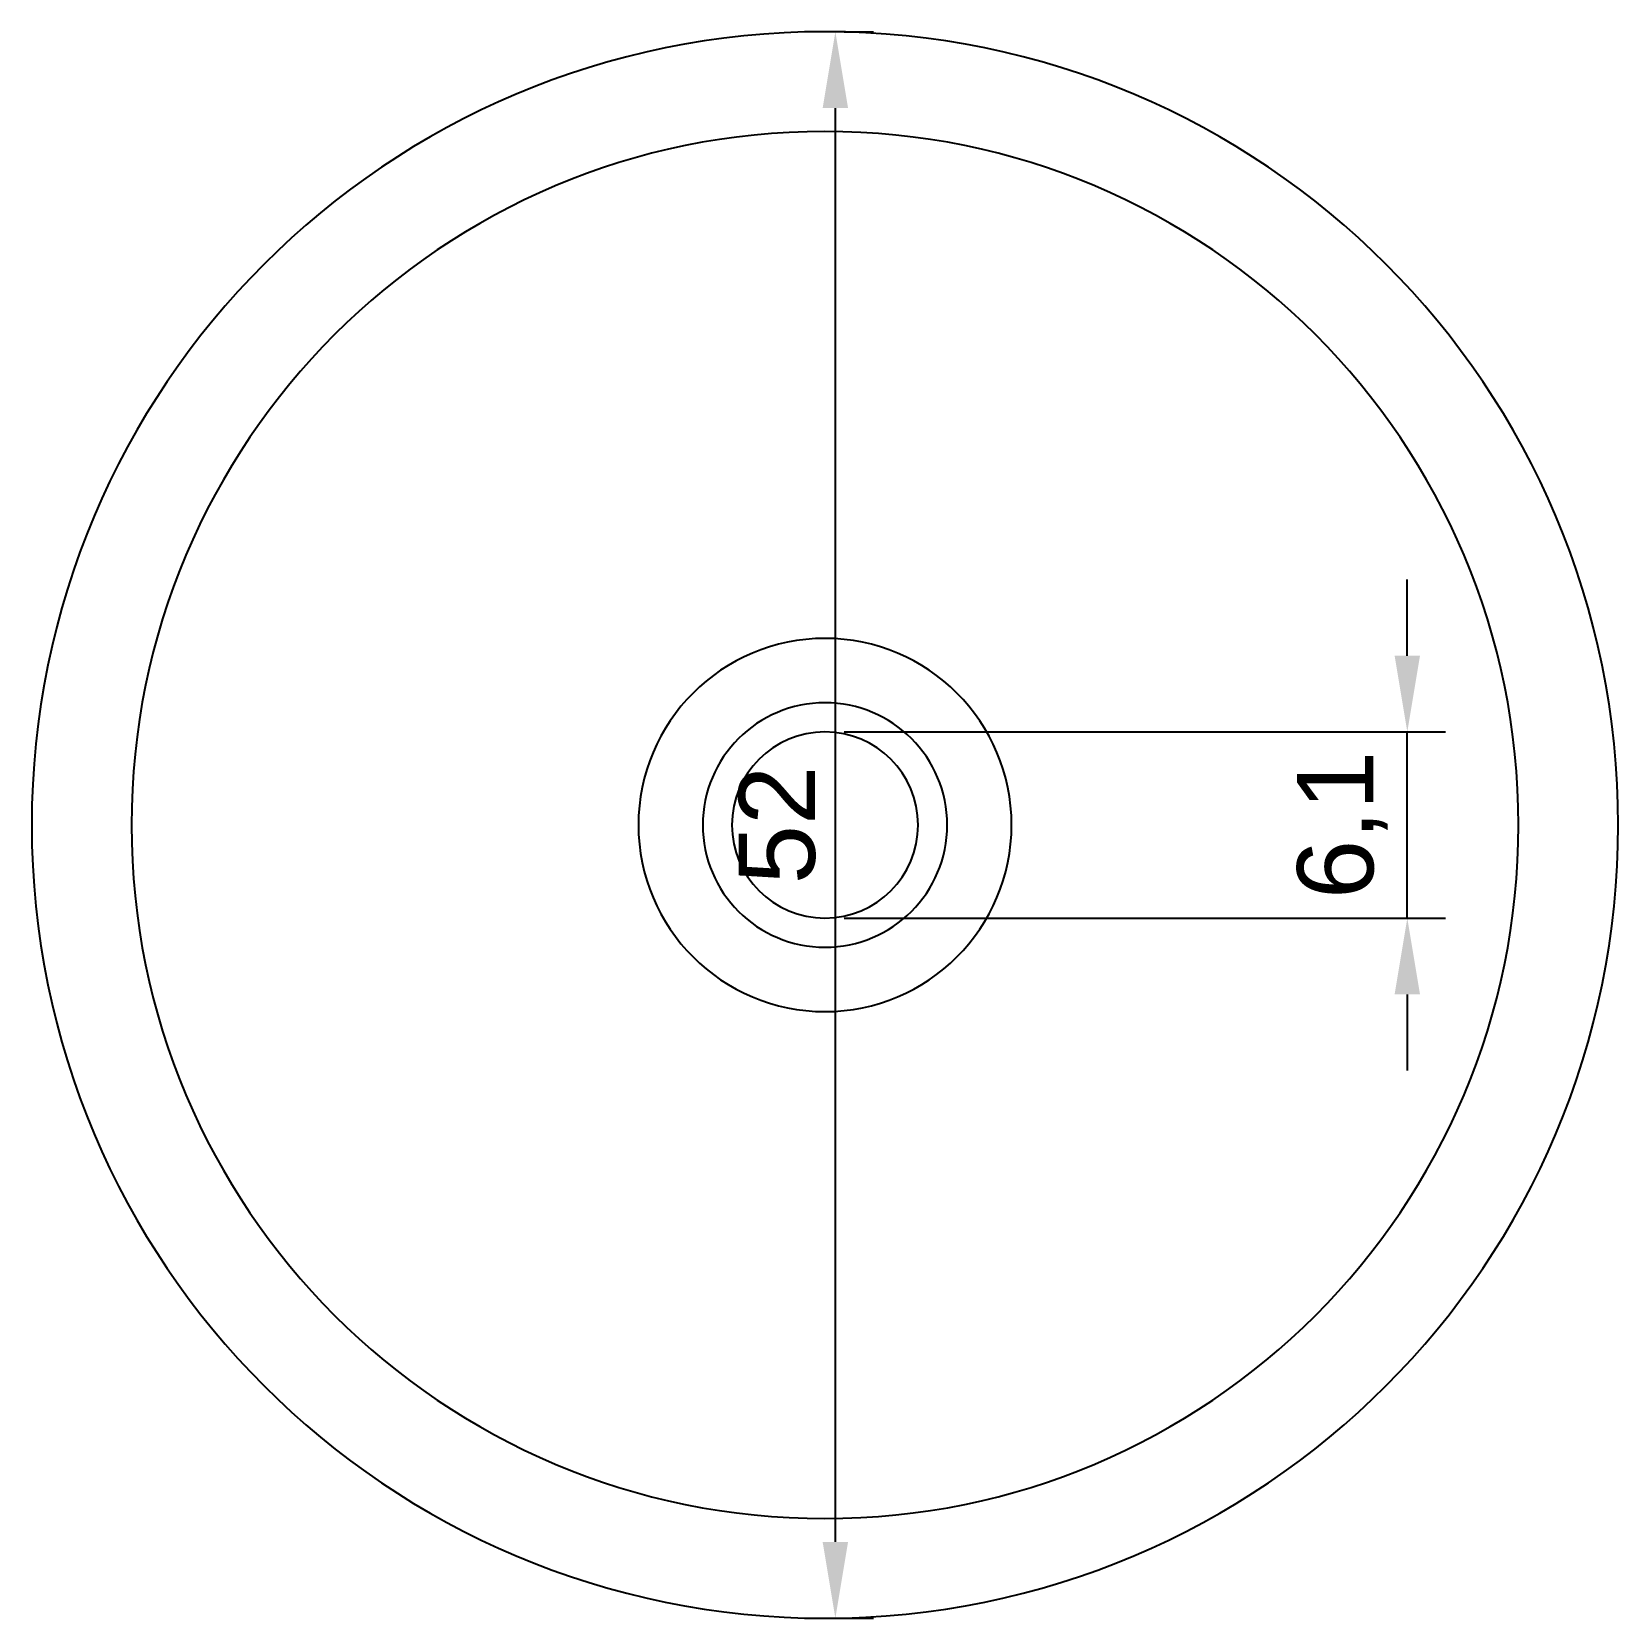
# Model space of a CAD drawing. Header units: millimetres. Extents: x 223.7 to 275.7, y 123.6 to 175.6.
import ezdxf

# ---------------------------------------------------------------- set-up
doc = ezdxf.new("R2010")
doc.units = ezdxf.units.MM
doc.styles.get("Standard").update_dxf_attribs({"font": 'arial.ttf'})
doc.dimstyles.new('ISO-25', dxfattribs={"dimtxt": 2.5, "dimasz": 2.5, "dimexe": 1.25, "dimexo": 0.625, "dimtad": 1, "dimtxsty": 'Standard', "dimcen": 2.5, "dimadec": 0, "dimazin": 0, "dimtfac": 1, "dimtmove": 0, "dimatfit": 3, "dimfxl": 1, "dimarcsym": 0})

# ---------------------------------------------------------------- blocks, each defined once
blk = doc.blocks.new('*D1')
at = {"color": 0, "lineweight": -2, "transparency": 16777216}
for p, q in [((268.828, 155.11), (268.828, 157.61)), ((250.367, 152.61), (270.078, 152.61)), ((268.828, 146.51), (268.828, 152.61)), ((250.367, 146.51), (270.078, 146.51)), ((268.828, 144.01), (268.828, 141.51))]:
    blk.add_line(p, q, dxfattribs=at)
at = {"color": 0, "transparency": 16777216}
for points in [[(268.411, 155.11), (269.244, 155.11), (268.828, 152.61)], [(268.411, 144.01), (269.244, 144.01), (268.828, 146.51)]]:
    blk.add_solid(points, dxfattribs=at)
at = {"layer": 'Defpoints', "color": 0, "transparency": 16777216}
for p in [(249.742, 152.61, 15), (268.828, 152.61), (249.742, 146.51, 15)]:
    blk.add_point(p, dxfattribs=at)
at = {"color": 0, "transparency": 16777216, "insert": (266.7, 149.56), "char_height": 2.5, "attachment_point": 5, "rotation": 90}
blk.add_mtext('6,1', dxfattribs=at)
blk = doc.blocks.new('*D3')
at = {"color": 0, "lineweight": -2, "transparency": 16777216}
for p, q in [((250.367, 175.56), (251.332, 175.56)), ((250.082, 126.06), (250.082, 173.06)), ((250.367, 123.56), (251.332, 123.56))]:
    blk.add_line(p, q, dxfattribs=at)
at = {"color": 0, "transparency": 16777216}
for points in [[(249.665, 173.06), (250.499, 173.06), (250.082, 175.56)], [(249.665, 126.06), (250.499, 126.06), (250.082, 123.56)]]:
    blk.add_solid(points, dxfattribs=at)
at = {"layer": 'Defpoints', "color": 0, "transparency": 16777216}
for p in [(249.742, 175.56, -24), (250.082, 175.56), (249.742, 123.56)]:
    blk.add_point(p, dxfattribs=at)
at = {"color": 0, "transparency": 16777216, "insert": (248.18, 149.56), "char_height": 2.5, "attachment_point": 5, "rotation": 90}
blk.add_mtext('52', dxfattribs=at)

msp = doc.modelspace()

# ---------------------------------------------------------------- linework, layer by layer
at = {"extrusion": (0, 0, -1)}
for radius in [26, 22.731, 6.116, 4.006, 3.05]:
    msp.add_circle((-249.742, 149.56), radius, dxfattribs=at)

# ---------------------------------------------------------------- dimensions: what is measured, and where the dimension line sits
for base, p1, p2, picture, middle in [((250.082, 175.56, 24), (249.742, 123.56, 24), (249.742, 175.56), '*D3', (248.18, 149.56, 24)), ((268.828, 152.61, 5), (249.742, 146.51, 20), (249.742, 152.61, 20), '*D1', (266.7, 149.56, 5))]:
    dim = msp.add_linear_dim(base=base, p1=p1, p2=p2, angle=90, dimstyle='ISO-25')
    dim.commit()
    dim.dimension.update_dxf_attribs({"geometry": picture, "text_midpoint": middle})

doc.saveas('drawing.dxf')
